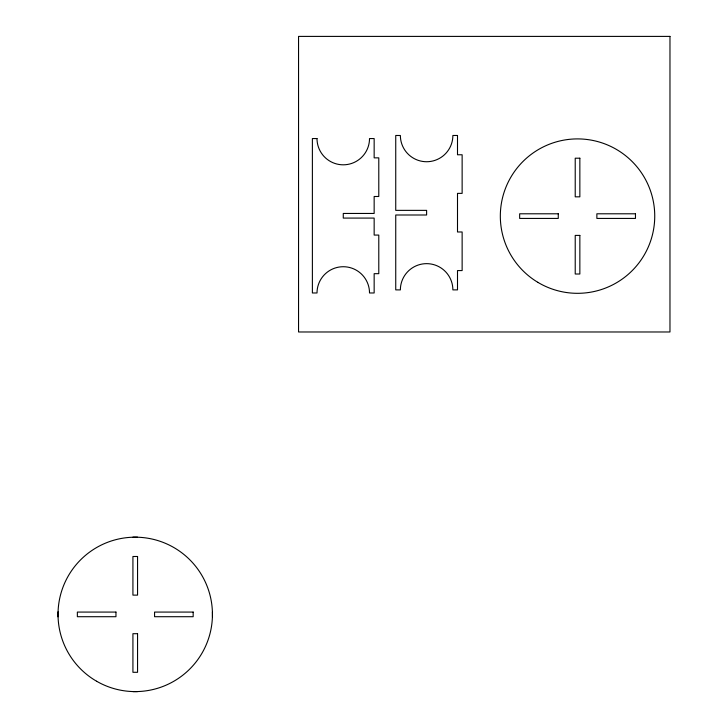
<?xml version="1.0" encoding="UTF-8"?>
<svg xmlns="http://www.w3.org/2000/svg" width="728" height="728" viewBox="0 0 728 728"><rect width="100%" height="100%" fill="white"/><g stroke="black" fill="none" stroke-linecap="round" stroke-linejoin="round"><path stroke-width="1.09" d="M132.924 537.182L137.556 537.182M212.44 612.075L212.467 616.707M132.924 691.6L137.556 691.6M669.969 36.4L298.553 36.4L298.553 331.977L669.969 331.977L669.969 36.4M457.502 135.472L452.871 135.472A26.254 26.254 0 0 1 426.635 161.734A26.254 26.254 0 0 1 400.373 135.499L395.741 135.472L395.741 210.365L426.617 210.365L426.617 214.997L395.741 214.997L395.741 289.881L400.373 289.908A26.254 26.254 0 0 1 426.608 263.645A26.254 26.254 0 0 1 452.871 289.881L457.502 289.881L457.502 270.579L462.134 270.579L462.134 231.977L457.502 231.977L457.502 193.375L462.134 193.375L462.134 154.773L457.502 154.773L457.502 135.472M316.999 138.557L312.385 138.557L312.385 292.974L317.017 292.974A26.254 26.254 0 0 1 343.27 266.721A26.254 26.254 0 0 1 369.515 292.974L374.156 292.974L374.156 273.673L378.788 273.673L378.788 235.071L374.156 235.071L374.156 218.082L343.27 218.082L343.27 213.45L374.156 213.45L374.156 196.487L378.788 196.487L378.788 157.858L374.156 157.858L374.156 138.557L369.515 138.557A26.263 26.263 0 0 1 343.261 164.819A26.263 26.263 0 0 1 316.999 138.557M579.852 158.203L575.22 158.203L575.22 196.833L579.852 196.833L579.852 158.203M558.267 213.795L519.655 213.795L519.655 218.427L558.267 218.427L558.267 213.795M635.471 213.795L596.869 213.795L596.869 218.427L635.471 218.427L635.471 213.795M579.852 235.408L575.22 235.408L575.22 274.01L579.852 274.01L579.852 235.408M137.556 556.492L132.924 556.492L132.924 595.122L137.556 595.122L137.556 556.492M58.058 612.075L58.031 616.707L58.058 612.075M115.961 612.075L77.359 612.075L77.359 616.707L115.961 616.707L115.961 612.075M193.166 612.075L154.564 612.075L154.564 616.707L193.166 616.707L193.166 612.075M137.556 633.697L132.924 633.697L132.924 672.299L137.556 672.299L137.556 633.697M537.774 282.291A77.204 77.204 0 0 0 654.727 217.454A77.204 77.204 0 0 0 540.103 148.585A77.204 77.204 0 0 0 537.774 282.291M96.633 681.253A77.204 77.204 0 0 0 212.44 614.396A77.204 77.204 0 0 0 96.633 547.529A77.204 77.204 0 0 0 96.633 681.253"/></g></svg>
